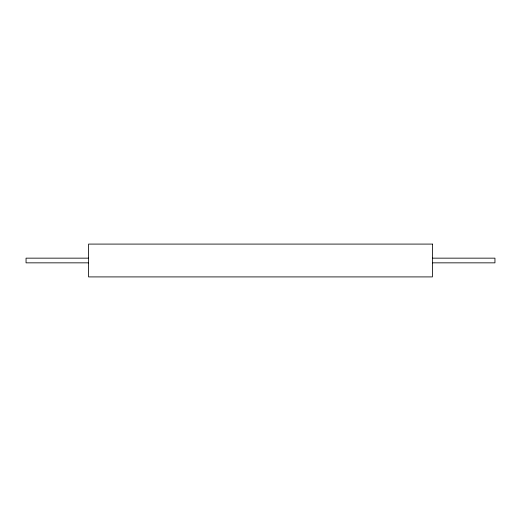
<?xml version="1.0" encoding="UTF-8"?>
<svg xmlns="http://www.w3.org/2000/svg" width="521" height="521" viewBox="0 0 521 521"><rect width="100%" height="100%" fill="white"/><g stroke="black" fill="none" stroke-linecap="round" stroke-linejoin="round"><path stroke-width="0.78" d="M88.57 258.155L26.05 258.155L26.05 262.845L88.57 262.845M432.43 258.155L494.95 258.155L494.95 262.845L432.43 262.845M432.43 244.089L88.57 244.089L88.57 276.911L432.43 276.911L432.43 244.089"/></g></svg>
